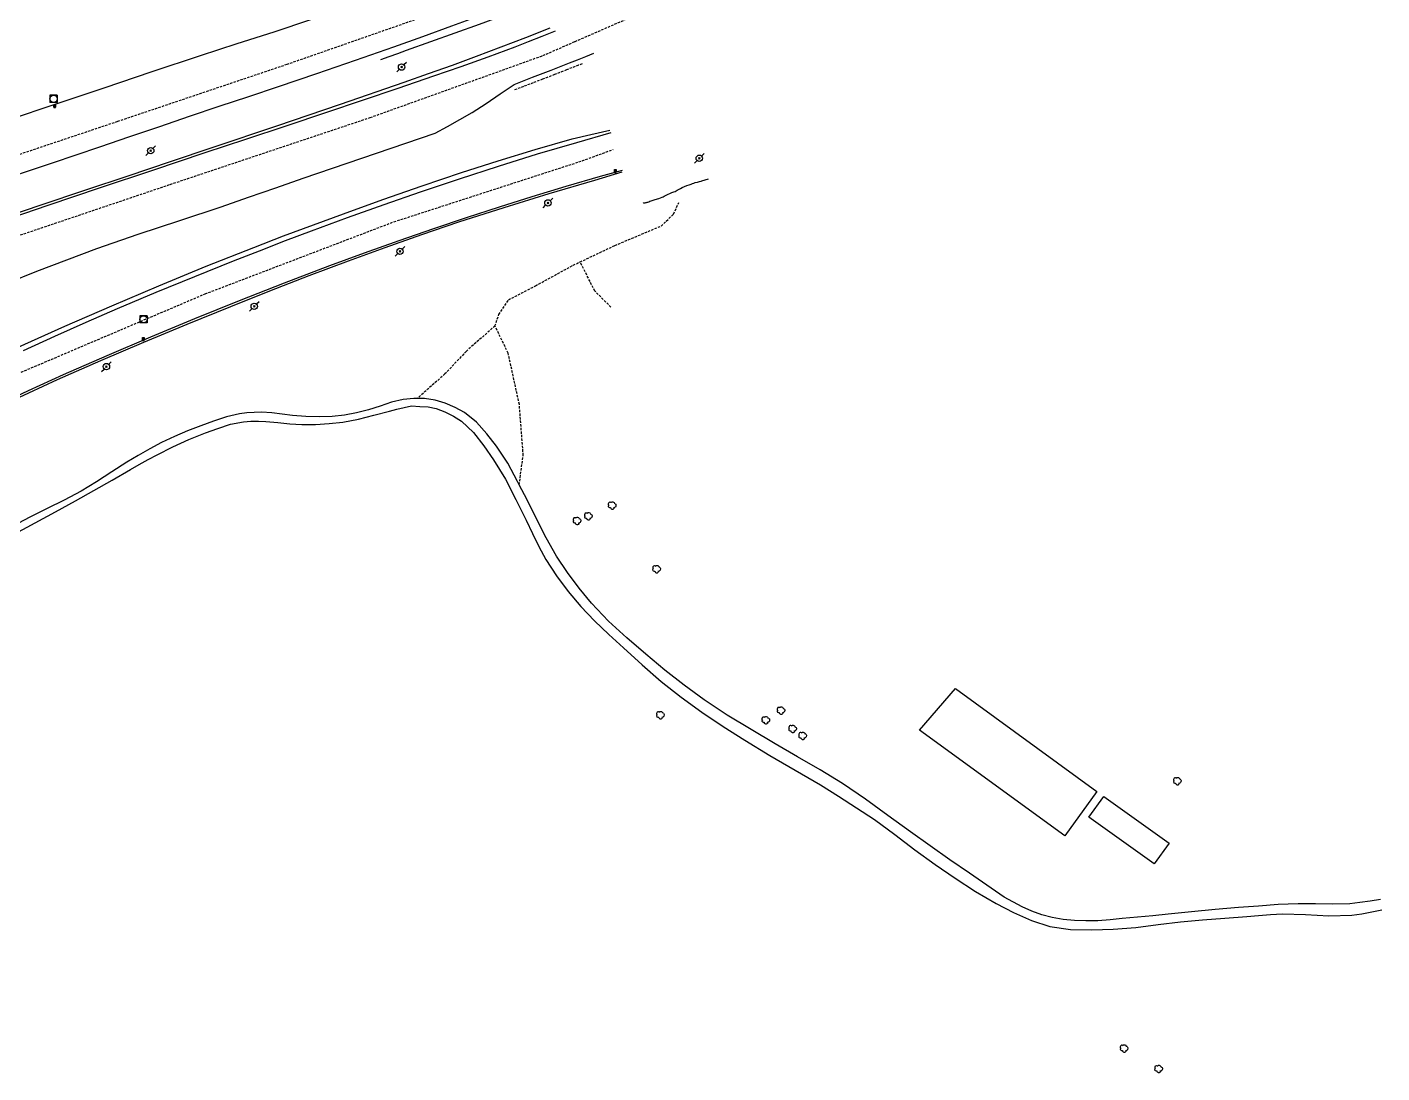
# Model space of a CAD drawing. Header units: millimetres. Extents: x 154000 to 155001, y 120000 to 121000.
# Drawn here: x 154641.8 to 154923.8, y 120402.1 to 120619.9 of the extents above; entities that cross this region are included whole.
import ezdxf

# ---------------------------------------------------------------- set-up
doc = ezdxf.new("R2010")
doc.units = ezdxf.units.MM
doc.linetypes.add('DASHED', pattern=[0.75, 0.5, -0.25])
doc.layers.get('0').update_dxf_attribs({"linetype": 'CONTINUOUS'})
for name, color, linetype in [('W0001', 6, 'DASHED'), ('W0008', 7, 'CONTINUOUS'), ('W0010', 4, 'CONTINUOUS'), ('W0070', 7, 'DASHED'), ('W0071', 7, 'CONTINUOUS'), ('W0104', 1, 'CONTINUOUS'), ('W0112', 1, 'DASHED'), ('W0211', 2, 'CONTINUOUS'), ('W0300', 7, 'CONTINUOUS'), ('W0401', 7, 'CONTINUOUS'), ('W0420', 7, 'CONTINUOUS'), ('W0473', 7, 'CONTINUOUS')]:
    doc.layers.add(name, color=color, linetype=linetype)

# ---------------------------------------------------------------- blocks, each defined once
blk = doc.blocks.new('T401')
for p, q in [((-0.3, 0.3), (0, 0.3)), ((-0.3, -0.25), (-0.3, 0.3)), ((-0.3, 0.15), (0, 0.15)), ((-0.3, 0), (0, 0)), ((0, 0.3), (0, -0.25)), ((-0.3, -0.15), (0, -0.15)), ((-0.3, -0.25), (-0.3, -0.3)), ((-0.3, -0.3), (0, -0.3)), ((0, -0.3), (0, -0.25))]:
    blk.add_line(p, q)
blk = doc.blocks.new('T473')
for p, q in [((-0.166667, 0.166667), (0.166667, -0.166667)), ((-0.166667, -0.166667), (0.166667, 0.166667)), ((0.500001, 0.500001), (1.000002, 1.000002)), ((-1.000002, -1.000002), (-0.500001, -0.500001))]:
    blk.add_line(p, q)
blk.add_ellipse((0, 0), major_axis=(0.471405, 0.471405), ratio=1, start_param=5.4977871438, end_param=11.780972451)
blk = doc.blocks.new('T420')
for p, q in [((0.75, 0.75), (-0.75, 0.75)), ((-0.75, 0.75), (-0.75, -0.75)), ((0.75, 0.75), (0.75, -0.75)), ((0.75, -0.75), (-0.75, -0.75))]:
    blk.add_line(p, q)
blk.add_ellipse((0, 0), major_axis=(-0.53, 0.53), ratio=1, start_param=3.926991, end_param=10.210176)
blk = doc.blocks.new('T300')
for p, q in [((-0.8, 0.51), (-0.86, 0.34)), ((-0.86, 0.34), (-0.86, 0.17)), ((-0.86, 0.17), (-0.74, 0.06)), ((-0.69, 0.63), (-0.8, 0.51)), ((-0.8, -0.06), (-0.74, 0.06)), ((-0.74, 0.06), (-0.69, 0.11)), ((-0.57, 0.69), (-0.69, 0.63)), ((-0.46, 0.69), (-0.57, 0.69)), ((-0.29, 0.63), (-0.46, 0.69)), ((-0.29, 0.63), (-0.17, 0.74)), ((-0.23, 0.57), (-0.29, 0.63)), ((-0.17, 0.74), (-0.06, 0.8)), ((-0.06, 0.8), (0.06, 0.8)), ((0.06, 0.8), (0.23, 0.74)), ((0.23, 0.74), (0.34, 0.63)), ((0.34, 0.63), (0.4, 0.51)), ((0.46, 0.46), (0.34, 0.46)), ((0.4, 0.51), (0.4, 0.46)), ((0.57, 0.4), (0.46, 0.46)), ((0.57, 0.4), (0.69, 0.29)), ((0.69, 0.29), (0.74, 0.17)), ((0.74, 0.06), (0.69, -0.17)), ((0.74, 0.17), (0.74, 0.06)), ((-0.8, -0.17), (-0.8, -0.06)), ((-0.8, -0.23), (-0.8, -0.17)), ((-0.74, -0.34), (-0.8, -0.23)), ((-0.69, -0.4), (-0.74, -0.34)), ((-0.51, -0.46), (-0.69, -0.4)), ((-0.4, -0.46), (-0.51, -0.46)), ((-0.4, -0.46), (-0.34, -0.46)), ((-0.34, -0.46), (-0.34, -0.4)), ((-0.34, -0.51), (-0.34, -0.46)), ((-0.29, -0.63), (-0.34, -0.51)), ((-0.17, -0.74), (-0.29, -0.63)), ((-0.06, -0.8), (-0.17, -0.74)), ((0.06, -0.8), (-0.06, -0.8)), ((0.17, -0.74), (0.06, -0.8)), ((0.23, -0.69), (0.17, -0.74)), ((0.29, -0.46), (0.23, -0.46)), ((0.29, -0.63), (0.23, -0.69)), ((0.46, -0.4), (0.29, -0.46)), ((0.34, -0.51), (0.29, -0.63)), ((0.34, -0.51), (0.34, -0.46)), ((0.57, -0.34), (0.46, -0.4)), ((0.63, -0.29), (0.57, -0.34)), ((0.69, -0.17), (0.63, -0.29))]:
    blk.add_line(p, q)

msp = doc.modelspace()

# ---------------------------------------------------------------- linework, layer by layer
at = {"layer": 'W0001'}
for points in [[(154755.86, 120616.85), (154784.05, 120629.17)], [(154738.08, 120627.21), (154730.97, 120624.31), (154695.89, 120612.06), (154660.63, 120600.18), (154625.75, 120588.47), (154590.49, 120576.64), (154553.46, 120563.47), (154530.64, 120553.85), (154519.47, 120548.59), (154484.79, 120528.3), (154458.03, 120507.52), (154432, 120483.12)], [(154638.32, 120575.86), (154671.61, 120587.1), (154713.24, 120601.03), (154749.16, 120613.92), (154755.86, 120616.85)], [(154640.62, 120548.01), (154678.9, 120564.32), (154718.18, 120579.32), (154756.66, 120591.78), (154763.8, 120594.36)]]:
    msp.add_lwpolyline(points, dxfattribs=at)
at = {"layer": 'W0008'}
for points in [[(154729.96, 120631.65), (154720.26, 120628.18), (154710.55, 120624.71), (154700.8, 120621.34), (154693.15, 120618.82), (154685.49, 120616.36), (154677.83, 120613.88), (154667.81, 120610.54), (154657.81, 120607.17), (154647.81, 120603.8), (154637.91, 120600.46)], [(154635.51, 120587.73), (154642.14, 120589.95), (154647.08, 120591.62), (154652.02, 120593.28), (154656.96, 120594.95), (154663.19, 120597.06), (154669.42, 120599.18), (154675.65, 120601.29), (154681.81, 120603.36), (154687.97, 120605.43), (154694.12, 120607.51), (154702.13, 120610.22), (154710.14, 120612.95), (154718.12, 120615.73), (154724.19, 120617.89), (154730.25, 120620.09), (154736.31, 120622.31), (154738.31, 120623.04), (154740.31, 120623.78), (154742.31, 120624.52)], [(154636.03, 120579.32), (154646.23, 120582.78), (154657.11, 120586.44), (154668.01, 120590.08), (154678.9, 120593.71), (154687.33, 120596.52), (154695.76, 120599.33), (154704.18, 120602.15), (154711.61, 120604.63), (154719.05, 120607.13), (154726.46, 120609.68), (154732.13, 120611.65), (154737.79, 120613.65), (154743.42, 120615.74), (154746.21, 120616.83), (154749, 120617.94), (154751.78, 120619.05)], [(154637.64, 120566.55), (154643.82, 120569.07), (154650.07, 120571.43), (154656.34, 120573.73), (154664.94, 120576.71), (154673.58, 120579.56), (154682.21, 120582.44), (154687.91, 120584.42), (154693.6, 120586.42), (154699.29, 120588.4), (154708.44, 120591.54), (154717.59, 120594.65), (154726.74, 120597.76), (154729.32, 120599.17), (154731.89, 120600.59), (154734.43, 120602.06), (154737.39, 120603.96), (154740.29, 120605.95), (154743.2, 120607.93), (154747.03, 120609.41), (154750.87, 120610.88), (154754.69, 120612.38), (154756.39, 120613.06), (154758.09, 120613.75), (154759.78, 120614.43)], [(154763.3, 120597.85), (154756.16, 120595.74), (154747.99, 120593.37), (154739.84, 120590.84), (154731.73, 120588.2), (154723.65, 120585.48), (154716.04, 120582.85), (154708.46, 120580.15), (154700.91, 120577.37), (154695.5, 120575.32), (154690.1, 120573.22), (154684.71, 120571.1), (154676.64, 120567.88), (154668.59, 120564.59), (154660.58, 120561.21), (154654.03, 120558.34), (154647.52, 120555.4), (154641.02, 120552.43)], [(154634.86, 120540.78), (154642.11, 120544.19), (154649.41, 120547.52), (154658.46, 120551.51), (154667.56, 120555.38), (154676.7, 120559.16), (154686.04, 120562.93), (154695.41, 120566.62), (154704.83, 120570.19), (154712.03, 120572.84), (154719.25, 120575.42), (154726.5, 120577.94), (154733.3, 120580.22), (154740.12, 120582.43), (154746.97, 120584.59), (154754.04, 120586.74), (154761.14, 120588.83), (154765.72, 120590.08)]]:
    msp.add_lwpolyline(points, dxfattribs=at)
at = {"layer": 'W0010'}
for points in [[(154744.18, 120623.45), (154735.93, 120620.37), (154730.86, 120618.56), (154725.78, 120616.76), (154720.71, 120614.95), (154718.92, 120614.31), (154717.14, 120613.68), (154715.36, 120613.04)], [(154635.1, 120579.6), (154644.56, 120582.78), (154654.02, 120585.96), (154662.86, 120588.92), (154671.7, 120591.88), (154680.54, 120594.85), (154693.81, 120599.31), (154707.08, 120603.81), (154720.31, 120608.4), (154725.33, 120610.17), (154730.35, 120611.96), (154735.36, 120613.78), (154740.48, 120615.72), (154745.6, 120617.69), (154750.71, 120619.67)], [(154639.93, 120553.23), (154649.68, 120557.59), (154659.46, 120561.83), (154669.26, 120566), (154679.11, 120570.06), (154689, 120573.99), (154695.21, 120576.38), (154701.43, 120578.71), (154707.67, 120581), (154715.83, 120583.94), (154724.02, 120586.82), (154732.24, 120589.58), (154739.89, 120592.02), (154747.56, 120594.37), (154755.28, 120596.6), (154759.12, 120597.48), (154763.09, 120598.41)], [(154639.2, 120542.34), (154648.17, 120546.45), (154657.19, 120550.44), (154666.15, 120554.28), (154675.17, 120558.01), (154684.21, 120561.67), (154692.36, 120564.91), (154700.52, 120568.1), (154708.72, 120571.19), (154716.35, 120573.98), (154724.01, 120576.7), (154731.7, 120579.32), (154741.08, 120582.32), (154750.51, 120585.19), (154759.97, 120587.96), (154765.65, 120589.72)]]:
    msp.add_lwpolyline(points, dxfattribs=at)
at = {"layer": 'W0070'}
for points in [[(154739.2, 120557.63), (154740.01, 120560.01), (154742.02, 120563.08), (154747.63, 120565.99), (154755.46, 120570.27), (154756.91, 120570.96), (154764.16, 120574.39), (154773.77, 120578.44), (154776.38, 120580.93), (154777.46, 120583.33)], [(154763.34, 120561.54), (154760, 120564.88), (154756.91, 120570.96)], [(154744.24, 120524.55), (154745.08, 120530.7), (154744.27, 120541.28), (154741.95, 120551.96), (154739.2, 120557.63), (154733.2, 120552.34), (154728.77, 120547.63), (154723.02, 120542.51)]]:
    msp.add_lwpolyline(points, dxfattribs=at)
at = {"layer": 'W0071'}
for points in [[(154639.29, 120514.37), (154643.5, 120516.63), (154647.71, 120518.9), (154651.9, 120521.2), (154655.71, 120523.35), (154659.51, 120525.54), (154663.32, 120527.71), (154665.16, 120528.76), (154667, 120529.81), (154668.86, 120530.82), (154672.16, 120532.48), (154675.51, 120534.01), (154678.93, 120535.36), (154681.52, 120536.31), (154684.15, 120537.15), (154686.83, 120537.69), (154688.39, 120537.78), (154689.96, 120537.78), (154691.54, 120537.73), (154694.04, 120537.54), (154696.53, 120537.26), (154699.03, 120537.08), (154701.87, 120537.12), (154704.71, 120537.3), (154707.53, 120537.62), (154710.79, 120538.25), (154714.02, 120539.08), (154717.25, 120539.91), (154718.78, 120540.28), (154720.31, 120540.65), (154721.84, 120541.02), (154723.55, 120540.89), (154725.27, 120540.77), (154726.93, 120540.46), (154728.78, 120539.77), (154730.55, 120538.85), (154732.2, 120537.77), (154734.72, 120535.45), (154736.88, 120532.67), (154738.88, 120529.78), (154741.36, 120525.72), (154743.54, 120521.46), (154745.67, 120517.18), (154747.01, 120514.43), (154748.33, 120511.68), (154749.78, 120509), (154752.01, 120505.59), (154754.46, 120502.33), (154757.07, 120499.21), (154759.89, 120496.22), (154762.88, 120493.38), (154765.92, 120490.59), (154769.82, 120487.07), (154773.81, 120483.63), (154777.92, 120480.36), (154782.26, 120477.22), (154786.72, 120474.24), (154791.23, 120471.35), (154796.42, 120468.19), (154801.69, 120465.15), (154806.95, 120462.11), (154810.71, 120459.7), (154814.47, 120457.3), (154818.18, 120454.83), (154822.42, 120451.75), (154826.59, 120448.58), (154830.83, 120445.51), (154834.98, 120442.64), (154839.18, 120439.86), (154843.54, 120437.35), (154847.15, 120435.5), (154850.86, 120433.83), (154854.67, 120432.6), (154859, 120431.98), (154863.45, 120431.9), (154867.89, 120432.03), (154872.55, 120432.39), (154877.19, 120433), (154881.84, 120433.56), (154886.45, 120433.95), (154891.07, 120434.3), (154895.68, 120434.65), (154898.14, 120434.86), (154900.61, 120435.06), (154903.07, 120435.21), (154907.89, 120435.11), (154912.71, 120434.8), (154917.5, 120434.93), (154919.6, 120435.25), (154921.69, 120435.65), (154923.79, 120436.05)], [(154923.53, 120438.19), (154921.38, 120437.87), (154919.23, 120437.55), (154917.08, 120437.3), (154913.52, 120437.2), (154909.95, 120437.3), (154906.39, 120437.32), (154902.23, 120437.13), (154898.08, 120436.84), (154893.92, 120436.51), (154889.06, 120436.09), (154884.19, 120435.61), (154879.33, 120435.13), (154876.13, 120434.82), (154872.93, 120434.5), (154869.73, 120434.22), (154867.2, 120433.99), (154864.68, 120433.79), (154862.15, 120433.74), (154859.8, 120433.82), (154857.45, 120434.04), (154855.14, 120434.44), (154853.03, 120435.03), (154850.95, 120435.79), (154848.92, 120436.65), (154845.14, 120438.71), (154841.55, 120441.16), (154837.99, 120443.66), (154833.86, 120446.49), (154829.76, 120449.37), (154825.67, 120452.27), (154820.98, 120455.67), (154816.3, 120459.1), (154811.53, 120462.37), (154806.89, 120465.19), (154802.17, 120467.88), (154797.48, 120470.61), (154792.5, 120473.59), (154787.55, 120476.61), (154782.73, 120479.81), (154778.58, 120482.83), (154774.53, 120485.99), (154770.58, 120489.27), (154766.66, 120492.67), (154762.85, 120496.19), (154759.29, 120499.93), (154756.7, 120503.05), (154754.26, 120506.3), (154752, 120509.67), (154749.83, 120513.51), (154747.87, 120517.48), (154745.87, 120521.42), (154744.24, 120524.55), (154743.89, 120525.24), (154741.87, 120529.03), (154739.52, 120532.58), (154737.52, 120535.15), (154735.33, 120537.59), (154732.85, 120539.6), (154730.92, 120540.68), (154728.86, 120541.57), (154726.74, 120542.18), (154724.55, 120542.49), (154723.02, 120542.51), (154722.3, 120542.52), (154720.08, 120542.34), (154717.66, 120541.76), (154715.28, 120540.9), (154712.88, 120540.14), (154710.39, 120539.56), (154707.87, 120539.08), (154705.33, 120538.77), (154702.59, 120538.69), (154699.83, 120538.8), (154697.08, 120538.99), (154694.92, 120539.23), (154692.77, 120539.52), (154690.61, 120539.66), (154689.08, 120539.63), (154687.55, 120539.52), (154686.04, 120539.33), (154683.32, 120538.7), (154680.64, 120537.8), (154678, 120536.82), (154675.22, 120535.76), (154672.47, 120534.61), (154669.78, 120533.35), (154667.35, 120532.06), (154664.96, 120530.67), (154662.6, 120529.25), (154659.43, 120527.25), (154656.29, 120525.2), (154653.09, 120523.24), (154649.57, 120521.36), (154645.98, 120519.6), (154642.4, 120517.81), (154640.05, 120516.57)]]:
    msp.add_lwpolyline(points, dxfattribs=at)
at = {"layer": 'W0104'}
for points in [[(154835.01, 120482.12), (154864.49, 120460.71), (154857.78, 120451.47), (154827.53, 120473.43)], [(154865.9, 120459.67), (154879.5, 120449.93), (154876.41, 120445.61), (154862.81, 120455.35)]]:
    msp.add_lwpolyline(points, close=True, dxfattribs=at)
at = {"layer": 'W0112'}
msp.add_lwpolyline([(154757.33, 120612.2), (154756.59, 120611.93), (154754.1, 120610.96), (154751.61, 120609.98), (154749.12, 120609.01), (154747.13, 120608.25), (154745.14, 120607.49), (154743.15, 120606.73)], dxfattribs=at)
at = {"layer": 'W0211'}
msp.add_lwpolyline([(154770.03, 120583.22), (154770.13, 120583.23), (154770.2, 120583.24), (154770.25, 120583.24), (154770.37, 120583.26), (154770.49, 120583.29), (154770.62, 120583.32), (154770.74, 120583.35), (154770.87, 120583.39), (154771, 120583.43), (154771.21, 120583.5), (154771.43, 120583.58), (154771.7, 120583.67), (154772.53, 120583.94), (154773.3, 120584.17), (154773.99, 120584.43), (154774.18, 120584.52), (154774.42, 120584.64), (154774.67, 120584.77), (154774.96, 120584.92), (154775.26, 120585.07), (154775.61, 120585.24), (154776.04, 120585.41), (154776.41, 120585.54), (154776.69, 120585.65), (154776.89, 120585.75), (154777.14, 120585.88), (154777.41, 120586.02), (154777.79, 120586.22), (154778.19, 120586.43), (154778.64, 120586.64), (154779.12, 120586.84), (154779.58, 120587.01), (154780.01, 120587.16), (154780.28, 120587.26), (154780.57, 120587.36), (154780.89, 120587.47), (154781.35, 120587.6), (154781.75, 120587.7), (154782.09, 120587.79), (154782.25, 120587.84), (154783.64, 120588.24)], dxfattribs=at)

# ---------------------------------------------------------------- block references
at = {"layer": 'W0300', "rotation": 359.9999899820874}
for p in [(154758.68, 120517.99), (154763.64, 120520.22), (154756.33, 120517.01), (154772.88, 120506.98), (154773.67, 120476.58), (154795.61, 120475.51), (154798.78, 120477.52), (154801.2, 120473.71), (154803.28, 120472.27), (154881.26, 120462.84), (154870.18, 120407.17), (154877.36, 120402.9)]:
    msp.add_blockref('T300', p, dxfattribs=at)
at = {"layer": 'W0401', "rotation": 359.9999899820874}
for p in [(154647.7, 120603.4), (154764.4, 120589.87), (154666.16, 120554.9)]:
    msp.add_blockref('T401', p, dxfattribs=at)
at = {"layer": 'W0420', "rotation": 359.9999899820874}
for p in [(154647.33, 120604.92), (154666.05, 120559.01)]:
    msp.add_blockref('T420', p, dxfattribs=at)
at = {"layer": 'W0473', "rotation": 359.9999899820874}
for p in [(154719.76, 120611.54), (154667.55, 120594.13), (154781.72, 120592.54), (154750.22, 120583.25), (154719.43, 120573.17), (154689.09, 120561.71), (154658.33, 120549.16)]:
    msp.add_blockref('T473', p, dxfattribs=at)

doc.saveas('drawing.dxf')
